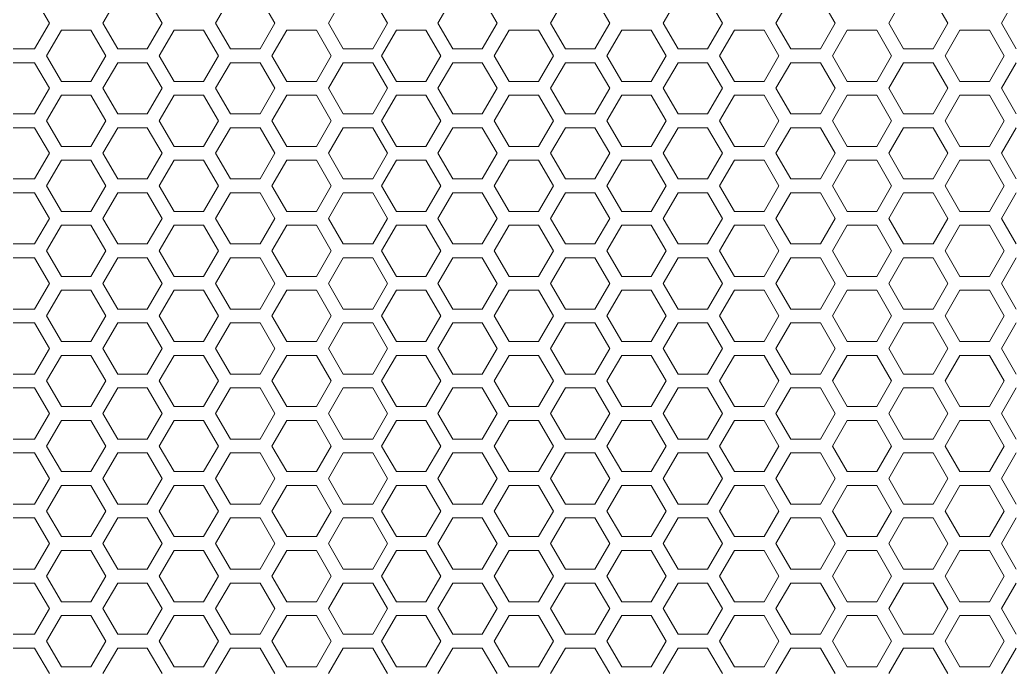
# Model space of a CAD drawing. Header units: millimetres. Extents: x 0 to 140, y -17 to 195.
# Drawn here: x 112.69 to 121.81, y 112.78 to 118.76 of the extents above; entities that cross this region are included whole.
import ezdxf

# ---------------------------------------------------------------- set-up
doc = ezdxf.new("R2010")
doc.units = ezdxf.units.MM
doc.layers.add('4203-42785_1_0', color=7, linetype='Continuous')

# ---------------------------------------------------------------- blocks, each defined once
blk = doc.blocks.new('a')
at = {"layer": '4203-42785_1_0', "color": 0, "linetype": 'ByBlock', "lineweight": 9}
for p, q in [((1507.3328, 437.3332), (1507.2261, 437.1484)), ((1507.653, 437.1484), (1507.5463, 437.3332)), ((1508.1461, 437.3332), (1508.0394, 437.1484)), ((1508.4662, 437.1484), (1508.3595, 437.3332)), ((1508.9594, 437.3332), (1508.8527, 437.1484)), ((1509.2795, 437.1484), (1509.1728, 437.3332)), ((1509.7726, 437.3332), (1509.6659, 437.1484)), ((1510.0928, 437.1484), (1509.9861, 437.3332)), ((1510.5859, 437.3332), (1510.4792, 437.1484)), ((1510.9061, 437.1484), (1510.7994, 437.3332)), ((1511.3992, 437.3332), (1511.2925, 437.1484)), ((1514.1591, 437.1484), (1514.0523, 437.3332)), ((1514.6522, 437.3332), (1514.5455, 437.1484)), ((1514.9724, 437.1484), (1514.8656, 437.3332)), ((1515.4655, 437.3332), (1515.3587, 437.1484)), ((1515.7856, 437.1484), (1515.6789, 437.3332)), ((1516.2788, 437.3332), (1516.1721, 437.1484)), ((1516.5989, 437.1484), (1516.4922, 437.3332)), ((1507.2261, 437.1484), (1507.3328, 436.9635)), ((1507.5463, 436.9635), (1507.653, 437.1484)), ((1508.0394, 437.1484), (1508.1461, 436.9635)), ((1508.3595, 436.9635), (1508.4662, 437.1484)), ((1508.8527, 437.1484), (1508.9594, 436.9635)), ((1509.1728, 436.9635), (1509.2795, 437.1484)), ((1509.6659, 437.1484), (1509.7726, 436.9635)), ((1509.9861, 436.9635), (1510.0928, 437.1484)), ((1510.4792, 437.1484), (1510.5859, 436.9635)), ((1510.7994, 436.9635), (1510.9061, 437.1484)), ((1511.2925, 437.1484), (1511.3992, 436.9635)), ((1514.0523, 436.9635), (1514.1591, 437.1484)), ((1514.5455, 437.1484), (1514.6522, 436.9635)), ((1514.8656, 436.9635), (1514.9724, 437.1484)), ((1515.3587, 437.1484), (1515.4655, 436.9635)), ((1515.6789, 436.9635), (1515.7856, 437.1484)), ((1516.1721, 437.1484), (1516.2788, 436.9635)), ((1516.4922, 436.9635), (1516.5989, 437.1484)), ((1506.9262, 437.0985), (1506.8194, 436.9136)), ((1507.1396, 437.0985), (1506.9262, 437.0985)), ((1507.2464, 436.9136), (1507.1396, 437.0985)), ((1507.7395, 437.0985), (1507.6327, 436.9136)), ((1507.9529, 437.0985), (1507.7395, 437.0985)), ((1508.0596, 436.9136), (1507.9529, 437.0985)), ((1508.5527, 437.0985), (1508.446, 436.9136)), ((1508.7661, 437.0985), (1508.5527, 437.0985)), ((1508.8728, 436.9136), (1508.7661, 437.0985)), ((1509.366, 437.0985), (1509.2593, 436.9136)), ((1509.5794, 437.0985), (1509.366, 437.0985)), ((1509.6862, 436.9136), (1509.5794, 437.0985)), ((1510.1793, 437.0985), (1510.0725, 436.9136)), ((1510.3927, 437.0985), (1510.1793, 437.0985)), ((1510.4994, 436.9136), (1510.3927, 437.0985)), ((1510.9926, 437.0985), (1510.8858, 436.9136)), ((1511.206, 437.0985), (1510.9926, 437.0985)), ((1511.3127, 436.9136), (1511.206, 437.0985)), ((1514.2456, 437.0985), (1514.1389, 436.9136)), ((1514.459, 437.0985), (1514.2456, 437.0985)), ((1514.5657, 436.9136), (1514.459, 437.0985)), ((1515.0588, 437.0985), (1514.9521, 436.9136)), ((1515.2723, 437.0985), (1515.0588, 437.0985)), ((1515.379, 436.9136), (1515.2723, 437.0985)), ((1515.8721, 437.0985), (1515.7654, 436.9136)), ((1516.0855, 437.0985), (1515.8721, 437.0985)), ((1516.1923, 436.9136), (1516.0855, 437.0985)), ((1507.3328, 436.9635), (1507.5463, 436.9635)), ((1508.1461, 436.9635), (1508.3595, 436.9635)), ((1508.9594, 436.9635), (1509.1728, 436.9635)), ((1509.7726, 436.9635), (1509.9861, 436.9635)), ((1510.5859, 436.9635), (1510.7994, 436.9635)), ((1513.8389, 436.9635), (1514.0523, 436.9635)), ((1514.6522, 436.9635), (1514.8656, 436.9635)), ((1515.4655, 436.9635), (1515.6789, 436.9635)), ((1516.2788, 436.9635), (1516.4922, 436.9635)), ((1506.8194, 436.9136), (1506.9262, 436.7287)), ((1507.1396, 436.7287), (1507.2464, 436.9136)), ((1507.6327, 436.9136), (1507.7395, 436.7287)), ((1507.9529, 436.7287), (1508.0596, 436.9136)), ((1508.446, 436.9136), (1508.5527, 436.7287)), ((1508.7661, 436.7287), (1508.8728, 436.9136)), ((1509.2593, 436.9136), (1509.366, 436.7287)), ((1509.5794, 436.7287), (1509.6862, 436.9136)), ((1510.0725, 436.9136), (1510.1793, 436.7287)), ((1510.3927, 436.7287), (1510.4994, 436.9136)), ((1510.8858, 436.9136), (1510.9926, 436.7287)), ((1511.206, 436.7287), (1511.3127, 436.9136)), ((1514.1389, 436.9136), (1514.2456, 436.7287)), ((1514.459, 436.7287), (1514.5657, 436.9136)), ((1514.9521, 436.9136), (1515.0588, 436.7287)), ((1515.2723, 436.7287), (1515.379, 436.9136)), ((1515.7654, 436.9136), (1515.8721, 436.7287)), ((1516.0855, 436.7287), (1516.1923, 436.9136)), ((1507.3328, 436.8637), (1507.2261, 436.6788)), ((1507.5463, 436.8637), (1507.3328, 436.8637)), ((1507.653, 436.6788), (1507.5463, 436.8637)), ((1508.1461, 436.8637), (1508.0394, 436.6788)), ((1508.3595, 436.8637), (1508.1461, 436.8637)), ((1508.4662, 436.6788), (1508.3595, 436.8637)), ((1508.9594, 436.8637), (1508.8527, 436.6788)), ((1509.1728, 436.8637), (1508.9594, 436.8637)), ((1509.2795, 436.6788), (1509.1728, 436.8637)), ((1509.7726, 436.8637), (1509.6659, 436.6788)), ((1509.9861, 436.8637), (1509.7726, 436.8637)), ((1510.0928, 436.6788), (1509.9861, 436.8637)), ((1510.5859, 436.8637), (1510.4792, 436.6788)), ((1510.7994, 436.8637), (1510.5859, 436.8637)), ((1510.9061, 436.6788), (1510.7994, 436.8637)), ((1511.3992, 436.8637), (1511.2925, 436.6788)), ((1514.0523, 436.8637), (1513.8389, 436.8637)), ((1514.1591, 436.6788), (1514.0523, 436.8637)), ((1514.6522, 436.8637), (1514.5455, 436.6788)), ((1514.8656, 436.8637), (1514.6522, 436.8637)), ((1514.9724, 436.6788), (1514.8656, 436.8637)), ((1515.4655, 436.8637), (1515.3587, 436.6788)), ((1515.6789, 436.8637), (1515.4655, 436.8637)), ((1515.7856, 436.6788), (1515.6789, 436.8637)), ((1516.2788, 436.8637), (1516.1721, 436.6788)), ((1516.4922, 436.8637), (1516.2788, 436.8637)), ((1516.5989, 436.6788), (1516.4922, 436.8637)), ((1506.9262, 436.7287), (1507.1396, 436.7287)), ((1507.2261, 436.6788), (1507.3328, 436.494)), ((1507.5463, 436.494), (1507.653, 436.6788)), ((1507.7395, 436.7287), (1507.9529, 436.7287)), ((1508.0394, 436.6788), (1508.1461, 436.494)), ((1508.3595, 436.494), (1508.4662, 436.6788)), ((1508.5527, 436.7287), (1508.7661, 436.7287)), ((1508.8527, 436.6788), (1508.9594, 436.494)), ((1509.1728, 436.494), (1509.2795, 436.6788)), ((1509.366, 436.7287), (1509.5794, 436.7287)), ((1509.6659, 436.6788), (1509.7726, 436.494)), ((1509.9861, 436.494), (1510.0928, 436.6788)), ((1510.1793, 436.7287), (1510.3927, 436.7287)), ((1510.4792, 436.6788), (1510.5859, 436.494)), ((1510.7994, 436.494), (1510.9061, 436.6788)), ((1510.9926, 436.7287), (1511.206, 436.7287)), ((1511.2925, 436.6788), (1511.3992, 436.494)), ((1514.0523, 436.494), (1514.1591, 436.6788)), ((1514.2456, 436.7287), (1514.459, 436.7287)), ((1514.5455, 436.6788), (1514.6522, 436.494)), ((1514.8656, 436.494), (1514.9724, 436.6788)), ((1515.0588, 436.7287), (1515.2723, 436.7287)), ((1515.3587, 436.6788), (1515.4655, 436.494)), ((1515.6789, 436.494), (1515.7856, 436.6788)), ((1515.8721, 436.7287), (1516.0855, 436.7287)), ((1516.1721, 436.6788), (1516.2788, 436.494)), ((1516.4922, 436.494), (1516.5989, 436.6788)), ((1506.9262, 436.6289), (1506.8194, 436.4441)), ((1507.1396, 436.6289), (1506.9262, 436.6289)), ((1507.2464, 436.4441), (1507.1396, 436.6289)), ((1507.7395, 436.6289), (1507.6327, 436.4441)), ((1507.9529, 436.6289), (1507.7395, 436.6289)), ((1508.0596, 436.4441), (1507.9529, 436.6289)), ((1508.5527, 436.6289), (1508.446, 436.4441)), ((1508.7661, 436.6289), (1508.5527, 436.6289)), ((1508.8728, 436.4441), (1508.7661, 436.6289)), ((1509.366, 436.6289), (1509.2593, 436.4441)), ((1509.5794, 436.6289), (1509.366, 436.6289)), ((1509.6862, 436.4441), (1509.5794, 436.6289)), ((1510.1793, 436.6289), (1510.0725, 436.4441)), ((1510.3927, 436.6289), (1510.1793, 436.6289)), ((1510.4994, 436.4441), (1510.3927, 436.6289)), ((1510.9926, 436.6289), (1510.8858, 436.4441)), ((1511.206, 436.6289), (1510.9926, 436.6289)), ((1511.3127, 436.4441), (1511.206, 436.6289)), ((1514.2456, 436.6289), (1514.1389, 436.4441)), ((1514.459, 436.6289), (1514.2456, 436.6289)), ((1514.5657, 436.4441), (1514.459, 436.6289)), ((1515.0588, 436.6289), (1514.9521, 436.4441)), ((1515.2723, 436.6289), (1515.0588, 436.6289)), ((1515.379, 436.4441), (1515.2723, 436.6289)), ((1515.8721, 436.6289), (1515.7654, 436.4441)), ((1516.0855, 436.6289), (1515.8721, 436.6289)), ((1516.1923, 436.4441), (1516.0855, 436.6289)), ((1507.3328, 436.494), (1507.5463, 436.494)), ((1508.1461, 436.494), (1508.3595, 436.494)), ((1508.9594, 436.494), (1509.1728, 436.494)), ((1509.7726, 436.494), (1509.9861, 436.494)), ((1510.5859, 436.494), (1510.7994, 436.494)), ((1513.8389, 436.494), (1514.0523, 436.494)), ((1514.6522, 436.494), (1514.8656, 436.494)), ((1515.4655, 436.494), (1515.6789, 436.494)), ((1516.2788, 436.494), (1516.4922, 436.494)), ((1506.8194, 436.4441), (1506.9262, 436.2592)), ((1507.1396, 436.2592), (1507.2464, 436.4441)), ((1507.3328, 436.3942), (1507.2261, 436.2093)), ((1507.5463, 436.3942), (1507.3328, 436.3942)), ((1507.653, 436.2093), (1507.5463, 436.3942)), ((1507.6327, 436.4441), (1507.7395, 436.2592)), ((1507.9529, 436.2592), (1508.0596, 436.4441)), ((1508.1461, 436.3942), (1508.0394, 436.2093)), ((1508.3595, 436.3942), (1508.1461, 436.3942)), ((1508.4662, 436.2093), (1508.3595, 436.3942)), ((1508.446, 436.4441), (1508.5527, 436.2592)), ((1508.7661, 436.2592), (1508.8728, 436.4441)), ((1508.9594, 436.3942), (1508.8527, 436.2093)), ((1509.1728, 436.3942), (1508.9594, 436.3942)), ((1509.2795, 436.2093), (1509.1728, 436.3942)), ((1509.2593, 436.4441), (1509.366, 436.2592)), ((1509.5794, 436.2592), (1509.6862, 436.4441)), ((1509.7726, 436.3942), (1509.6659, 436.2093)), ((1509.9861, 436.3942), (1509.7726, 436.3942)), ((1510.0928, 436.2093), (1509.9861, 436.3942)), ((1510.0725, 436.4441), (1510.1793, 436.2592)), ((1510.3927, 436.2592), (1510.4994, 436.4441)), ((1510.5859, 436.3942), (1510.4792, 436.2093)), ((1510.7994, 436.3942), (1510.5859, 436.3942)), ((1510.9061, 436.2093), (1510.7994, 436.3942)), ((1510.8858, 436.4441), (1510.9926, 436.2592)), ((1511.206, 436.2592), (1511.3127, 436.4441)), ((1511.3992, 436.3942), (1511.2925, 436.2093)), ((1514.0523, 436.3942), (1513.8389, 436.3942)), ((1514.1591, 436.2093), (1514.0523, 436.3942)), ((1514.1389, 436.4441), (1514.2456, 436.2592)), ((1514.459, 436.2592), (1514.5657, 436.4441)), ((1514.6522, 436.3942), (1514.5455, 436.2093)), ((1514.8656, 436.3942), (1514.6522, 436.3942)), ((1514.9724, 436.2093), (1514.8656, 436.3942)), ((1514.9521, 436.4441), (1515.0588, 436.2592)), ((1515.2723, 436.2592), (1515.379, 436.4441)), ((1515.4655, 436.3942), (1515.3587, 436.2093)), ((1515.6789, 436.3942), (1515.4655, 436.3942)), ((1515.7856, 436.2093), (1515.6789, 436.3942)), ((1515.7654, 436.4441), (1515.8721, 436.2592)), ((1516.0855, 436.2592), (1516.1923, 436.4441)), ((1516.2788, 436.3942), (1516.1721, 436.2093)), ((1516.4922, 436.3942), (1516.2788, 436.3942)), ((1516.5989, 436.2093), (1516.4922, 436.3942)), ((1506.9262, 436.2592), (1507.1396, 436.2592)), ((1507.7395, 436.2592), (1507.9529, 436.2592)), ((1508.5527, 436.2592), (1508.7661, 436.2592)), ((1509.366, 436.2592), (1509.5794, 436.2592)), ((1510.1793, 436.2592), (1510.3927, 436.2592)), ((1510.9926, 436.2592), (1511.206, 436.2592)), ((1514.2456, 436.2592), (1514.459, 436.2592)), ((1515.0588, 436.2592), (1515.2723, 436.2592)), ((1515.8721, 436.2592), (1516.0855, 436.2592)), ((1507.2261, 436.2093), (1507.3328, 436.0244)), ((1507.5463, 436.0244), (1507.653, 436.2093)), ((1508.0394, 436.2093), (1508.1461, 436.0244)), ((1508.3595, 436.0244), (1508.4662, 436.2093)), ((1508.8527, 436.2093), (1508.9594, 436.0244)), ((1509.1728, 436.0244), (1509.2795, 436.2093)), ((1509.6659, 436.2093), (1509.7726, 436.0244)), ((1509.9861, 436.0244), (1510.0928, 436.2093)), ((1510.4792, 436.2093), (1510.5859, 436.0244)), ((1510.7994, 436.0244), (1510.9061, 436.2093)), ((1511.2925, 436.2093), (1511.3992, 436.0244)), ((1514.0523, 436.0244), (1514.1591, 436.2093)), ((1514.5455, 436.2093), (1514.6522, 436.0244)), ((1514.8656, 436.0244), (1514.9724, 436.2093)), ((1515.3587, 436.2093), (1515.4655, 436.0244)), ((1515.6789, 436.0244), (1515.7856, 436.2093)), ((1516.1721, 436.2093), (1516.2788, 436.0244)), ((1516.4922, 436.0244), (1516.5989, 436.2093)), ((1506.9262, 436.1594), (1506.8194, 435.9745)), ((1507.1396, 436.1594), (1506.9262, 436.1594)), ((1507.2464, 435.9745), (1507.1396, 436.1594)), ((1507.7395, 436.1594), (1507.6327, 435.9745)), ((1507.9529, 436.1594), (1507.7395, 436.1594)), ((1508.0596, 435.9745), (1507.9529, 436.1594)), ((1508.5527, 436.1594), (1508.446, 435.9745)), ((1508.7661, 436.1594), (1508.5527, 436.1594)), ((1508.8728, 435.9745), (1508.7661, 436.1594)), ((1509.366, 436.1594), (1509.2593, 435.9745)), ((1509.5794, 436.1594), (1509.366, 436.1594)), ((1509.6862, 435.9745), (1509.5794, 436.1594)), ((1510.1793, 436.1594), (1510.0725, 435.9745)), ((1510.3927, 436.1594), (1510.1793, 436.1594)), ((1510.4994, 435.9745), (1510.3927, 436.1594)), ((1510.9926, 436.1594), (1510.8858, 435.9745)), ((1511.206, 436.1594), (1510.9926, 436.1594)), ((1511.3127, 435.9745), (1511.206, 436.1594)), ((1514.2456, 436.1594), (1514.1389, 435.9745)), ((1514.459, 436.1594), (1514.2456, 436.1594)), ((1514.5657, 435.9745), (1514.459, 436.1594)), ((1515.0588, 436.1594), (1514.9521, 435.9745)), ((1515.2723, 436.1594), (1515.0588, 436.1594)), ((1515.379, 435.9745), (1515.2723, 436.1594)), ((1515.8721, 436.1594), (1515.7654, 435.9745)), ((1516.0855, 436.1594), (1515.8721, 436.1594)), ((1516.1923, 435.9745), (1516.0855, 436.1594)), ((1506.8194, 435.9745), (1506.9262, 435.7897)), ((1507.1396, 435.7897), (1507.2464, 435.9745)), ((1507.3328, 436.0244), (1507.5463, 436.0244)), ((1507.6327, 435.9745), (1507.7395, 435.7897)), ((1507.9529, 435.7897), (1508.0596, 435.9745)), ((1508.1461, 436.0244), (1508.3595, 436.0244)), ((1508.446, 435.9745), (1508.5527, 435.7897)), ((1508.7661, 435.7897), (1508.8728, 435.9745)), ((1508.9594, 436.0244), (1509.1728, 436.0244)), ((1509.2593, 435.9745), (1509.366, 435.7897)), ((1509.5794, 435.7897), (1509.6862, 435.9745)), ((1509.7726, 436.0244), (1509.9861, 436.0244)), ((1510.0725, 435.9745), (1510.1793, 435.7897)), ((1510.3927, 435.7897), (1510.4994, 435.9745)), ((1510.5859, 436.0244), (1510.7994, 436.0244)), ((1510.8858, 435.9745), (1510.9926, 435.7897)), ((1511.206, 435.7897), (1511.3127, 435.9745)), ((1513.8389, 436.0244), (1514.0523, 436.0244)), ((1514.1389, 435.9745), (1514.2456, 435.7897)), ((1514.459, 435.7897), (1514.5657, 435.9745)), ((1514.6522, 436.0244), (1514.8656, 436.0244)), ((1514.9521, 435.9745), (1515.0588, 435.7897)), ((1515.2723, 435.7897), (1515.379, 435.9745)), ((1515.4655, 436.0244), (1515.6789, 436.0244)), ((1515.7654, 435.9745), (1515.8721, 435.7897)), ((1516.0855, 435.7897), (1516.1923, 435.9745)), ((1516.2788, 436.0244), (1516.4922, 436.0244)), ((1507.3328, 435.9246), (1507.2261, 435.7397)), ((1507.5463, 435.9246), (1507.3328, 435.9246)), ((1507.653, 435.7397), (1507.5463, 435.9246)), ((1508.1461, 435.9246), (1508.0394, 435.7397)), ((1508.3595, 435.9246), (1508.1461, 435.9246)), ((1508.4662, 435.7397), (1508.3595, 435.9246)), ((1508.9594, 435.9246), (1508.8527, 435.7397)), ((1509.1728, 435.9246), (1508.9594, 435.9246)), ((1509.2795, 435.7397), (1509.1728, 435.9246)), ((1509.7726, 435.9246), (1509.6659, 435.7397)), ((1509.9861, 435.9246), (1509.7726, 435.9246)), ((1510.0928, 435.7397), (1509.9861, 435.9246)), ((1510.5859, 435.9246), (1510.4792, 435.7397)), ((1510.7994, 435.9246), (1510.5859, 435.9246)), ((1510.9061, 435.7397), (1510.7994, 435.9246)), ((1511.3992, 435.9246), (1511.2925, 435.7397)), ((1514.0523, 435.9246), (1513.8389, 435.9246)), ((1514.1591, 435.7397), (1514.0523, 435.9246)), ((1514.6522, 435.9246), (1514.5455, 435.7397)), ((1514.8656, 435.9246), (1514.6522, 435.9246)), ((1514.9724, 435.7397), (1514.8656, 435.9246)), ((1515.4655, 435.9246), (1515.3587, 435.7397)), ((1515.6789, 435.9246), (1515.4655, 435.9246)), ((1515.7856, 435.7397), (1515.6789, 435.9246)), ((1516.2788, 435.9246), (1516.1721, 435.7397)), ((1516.4922, 435.9246), (1516.2788, 435.9246)), ((1516.5989, 435.7397), (1516.4922, 435.9246)), ((1506.9262, 435.7897), (1507.1396, 435.7897)), ((1507.7395, 435.7897), (1507.9529, 435.7897)), ((1508.5527, 435.7897), (1508.7661, 435.7897)), ((1509.366, 435.7897), (1509.5794, 435.7897)), ((1510.1793, 435.7897), (1510.3927, 435.7897)), ((1510.9926, 435.7897), (1511.206, 435.7897)), ((1514.2456, 435.7897), (1514.459, 435.7897)), ((1515.0588, 435.7897), (1515.2723, 435.7897)), ((1515.8721, 435.7897), (1516.0855, 435.7897)), ((1506.9262, 435.6898), (1506.8194, 435.505)), ((1507.1396, 435.6898), (1506.9262, 435.6898)), ((1507.2464, 435.505), (1507.1396, 435.6898)), ((1507.2261, 435.7397), (1507.3328, 435.5549)), ((1507.5463, 435.5549), (1507.653, 435.7397)), ((1507.7395, 435.6898), (1507.6327, 435.505)), ((1507.9529, 435.6898), (1507.7395, 435.6898)), ((1508.0596, 435.505), (1507.9529, 435.6898)), ((1508.0394, 435.7397), (1508.1461, 435.5549)), ((1508.3595, 435.5549), (1508.4662, 435.7397)), ((1508.5527, 435.6898), (1508.446, 435.505)), ((1508.7661, 435.6898), (1508.5527, 435.6898)), ((1508.8728, 435.505), (1508.7661, 435.6898)), ((1508.8527, 435.7397), (1508.9594, 435.5549)), ((1509.1728, 435.5549), (1509.2795, 435.7397)), ((1509.366, 435.6898), (1509.2593, 435.505)), ((1509.5794, 435.6898), (1509.366, 435.6898)), ((1509.6862, 435.505), (1509.5794, 435.6898)), ((1509.6659, 435.7397), (1509.7726, 435.5549)), ((1509.9861, 435.5549), (1510.0928, 435.7397)), ((1510.1793, 435.6898), (1510.0725, 435.505)), ((1510.3927, 435.6898), (1510.1793, 435.6898)), ((1510.4994, 435.505), (1510.3927, 435.6898)), ((1510.4792, 435.7397), (1510.5859, 435.5549)), ((1510.7994, 435.5549), (1510.9061, 435.7397)), ((1510.9926, 435.6898), (1510.8858, 435.505)), ((1511.206, 435.6898), (1510.9926, 435.6898)), ((1511.3127, 435.505), (1511.206, 435.6898)), ((1511.2925, 435.7397), (1511.3992, 435.5549)), ((1514.0523, 435.5549), (1514.1591, 435.7397)), ((1514.2456, 435.6898), (1514.1389, 435.505)), ((1514.459, 435.6898), (1514.2456, 435.6898)), ((1514.5657, 435.505), (1514.459, 435.6898)), ((1514.5455, 435.7397), (1514.6522, 435.5549)), ((1514.8656, 435.5549), (1514.9724, 435.7397)), ((1515.0588, 435.6898), (1514.9521, 435.505)), ((1515.2723, 435.6898), (1515.0588, 435.6898)), ((1515.379, 435.505), (1515.2723, 435.6898)), ((1515.3587, 435.7397), (1515.4655, 435.5549)), ((1515.6789, 435.5549), (1515.7856, 435.7397)), ((1515.8721, 435.6898), (1515.7654, 435.505)), ((1516.0855, 435.6898), (1515.8721, 435.6898)), ((1516.1923, 435.505), (1516.0855, 435.6898)), ((1516.1721, 435.7397), (1516.2788, 435.5549)), ((1516.4922, 435.5549), (1516.5989, 435.7397)), ((1507.3328, 435.5549), (1507.5463, 435.5549)), ((1508.1461, 435.5549), (1508.3595, 435.5549)), ((1508.9594, 435.5549), (1509.1728, 435.5549)), ((1509.7726, 435.5549), (1509.9861, 435.5549)), ((1510.5859, 435.5549), (1510.7994, 435.5549)), ((1513.8389, 435.5549), (1514.0523, 435.5549)), ((1514.6522, 435.5549), (1514.8656, 435.5549)), ((1515.4655, 435.5549), (1515.6789, 435.5549)), ((1516.2788, 435.5549), (1516.4922, 435.5549)), ((1506.8194, 435.505), (1506.9262, 435.3201)), ((1507.1396, 435.3201), (1507.2464, 435.505)), ((1507.6327, 435.505), (1507.7395, 435.3201)), ((1507.9529, 435.3201), (1508.0596, 435.505)), ((1508.446, 435.505), (1508.5527, 435.3201)), ((1508.7661, 435.3201), (1508.8728, 435.505)), ((1509.2593, 435.505), (1509.366, 435.3201)), ((1509.5794, 435.3201), (1509.6862, 435.505)), ((1510.0725, 435.505), (1510.1793, 435.3201)), ((1510.3927, 435.3201), (1510.4994, 435.505)), ((1510.8858, 435.505), (1510.9926, 435.3201)), ((1511.206, 435.3201), (1511.3127, 435.505)), ((1514.1389, 435.505), (1514.2456, 435.3201)), ((1514.459, 435.3201), (1514.5657, 435.505)), ((1514.9521, 435.505), (1515.0588, 435.3201)), ((1515.2723, 435.3201), (1515.379, 435.505)), ((1515.7654, 435.505), (1515.8721, 435.3201)), ((1516.0855, 435.3201), (1516.1923, 435.505)), ((1507.3328, 435.4551), (1507.2261, 435.2702)), ((1507.5463, 435.4551), (1507.3328, 435.4551)), ((1507.653, 435.2702), (1507.5463, 435.4551)), ((1508.1461, 435.4551), (1508.0394, 435.2702)), ((1508.3595, 435.4551), (1508.1461, 435.4551)), ((1508.4662, 435.2702), (1508.3595, 435.4551)), ((1508.9594, 435.4551), (1508.8527, 435.2702)), ((1509.1728, 435.4551), (1508.9594, 435.4551)), ((1509.2795, 435.2702), (1509.1728, 435.4551)), ((1509.7726, 435.4551), (1509.6659, 435.2702)), ((1509.9861, 435.4551), (1509.7726, 435.4551)), ((1510.0928, 435.2702), (1509.9861, 435.4551)), ((1510.5859, 435.4551), (1510.4792, 435.2702)), ((1510.7994, 435.4551), (1510.5859, 435.4551)), ((1510.9061, 435.2702), (1510.7994, 435.4551)), ((1511.3992, 435.4551), (1511.2925, 435.2702)), ((1514.0523, 435.4551), (1513.8389, 435.4551)), ((1514.1591, 435.2702), (1514.0523, 435.4551)), ((1514.6522, 435.4551), (1514.5455, 435.2702)), ((1514.8656, 435.4551), (1514.6522, 435.4551)), ((1514.9724, 435.2702), (1514.8656, 435.4551)), ((1515.4655, 435.4551), (1515.3587, 435.2702)), ((1515.6789, 435.4551), (1515.4655, 435.4551)), ((1515.7856, 435.2702), (1515.6789, 435.4551)), ((1516.2788, 435.4551), (1516.1721, 435.2702)), ((1516.4922, 435.4551), (1516.2788, 435.4551)), ((1516.5989, 435.2702), (1516.4922, 435.4551)), ((1506.9262, 435.3201), (1507.1396, 435.3201)), ((1507.7395, 435.3201), (1507.9529, 435.3201)), ((1508.5527, 435.3201), (1508.7661, 435.3201)), ((1509.366, 435.3201), (1509.5794, 435.3201)), ((1510.1793, 435.3201), (1510.3927, 435.3201)), ((1510.9926, 435.3201), (1511.206, 435.3201)), ((1514.2456, 435.3201), (1514.459, 435.3201)), ((1515.0588, 435.3201), (1515.2723, 435.3201)), ((1515.8721, 435.3201), (1516.0855, 435.3201)), ((1507.2261, 435.2702), (1507.3328, 435.0853)), ((1507.5463, 435.0853), (1507.653, 435.2702)), ((1508.0394, 435.2702), (1508.1461, 435.0853)), ((1508.3595, 435.0853), (1508.4662, 435.2702)), ((1508.8527, 435.2702), (1508.9594, 435.0853)), ((1509.1728, 435.0853), (1509.2795, 435.2702)), ((1509.6659, 435.2702), (1509.7726, 435.0853)), ((1509.9861, 435.0853), (1510.0928, 435.2702)), ((1510.4792, 435.2702), (1510.5859, 435.0853)), ((1510.7994, 435.0853), (1510.9061, 435.2702)), ((1511.2925, 435.2702), (1511.3992, 435.0853)), ((1514.0523, 435.0853), (1514.1591, 435.2702)), ((1514.5455, 435.2702), (1514.6522, 435.0853)), ((1514.8656, 435.0853), (1514.9724, 435.2702)), ((1515.3587, 435.2702), (1515.4655, 435.0853)), ((1515.6789, 435.0853), (1515.7856, 435.2702)), ((1516.1721, 435.2702), (1516.2788, 435.0853)), ((1516.4922, 435.0853), (1516.5989, 435.2702)), ((1506.9262, 435.2203), (1506.8194, 435.0354)), ((1507.1396, 435.2203), (1506.9262, 435.2203)), ((1507.2464, 435.0354), (1507.1396, 435.2203)), ((1507.7395, 435.2203), (1507.6327, 435.0354)), ((1507.9529, 435.2203), (1507.7395, 435.2203)), ((1508.0596, 435.0354), (1507.9529, 435.2203)), ((1508.5527, 435.2203), (1508.446, 435.0354)), ((1508.7661, 435.2203), (1508.5527, 435.2203)), ((1508.8728, 435.0354), (1508.7661, 435.2203)), ((1509.366, 435.2203), (1509.2593, 435.0354)), ((1509.5794, 435.2203), (1509.366, 435.2203)), ((1509.6862, 435.0354), (1509.5794, 435.2203)), ((1510.1793, 435.2203), (1510.0725, 435.0354)), ((1510.3927, 435.2203), (1510.1793, 435.2203)), ((1510.4994, 435.0354), (1510.3927, 435.2203)), ((1510.9926, 435.2203), (1510.8858, 435.0354)), ((1511.206, 435.2203), (1510.9926, 435.2203)), ((1511.3127, 435.0354), (1511.206, 435.2203)), ((1514.2456, 435.2203), (1514.1389, 435.0354)), ((1514.459, 435.2203), (1514.2456, 435.2203)), ((1514.5657, 435.0354), (1514.459, 435.2203)), ((1515.0588, 435.2203), (1514.9521, 435.0354)), ((1515.2723, 435.2203), (1515.0588, 435.2203)), ((1515.379, 435.0354), (1515.2723, 435.2203)), ((1515.8721, 435.2203), (1515.7654, 435.0354)), ((1516.0855, 435.2203), (1515.8721, 435.2203)), ((1516.1923, 435.0354), (1516.0855, 435.2203)), ((1506.8194, 435.0354), (1506.9262, 434.8506)), ((1507.1396, 434.8506), (1507.2464, 435.0354)), ((1507.3328, 435.0853), (1507.5463, 435.0853)), ((1507.6327, 435.0354), (1507.7395, 434.8506)), ((1507.9529, 434.8506), (1508.0596, 435.0354)), ((1508.1461, 435.0853), (1508.3595, 435.0853)), ((1508.446, 435.0354), (1508.5527, 434.8506)), ((1508.7661, 434.8506), (1508.8728, 435.0354)), ((1508.9594, 435.0853), (1509.1728, 435.0853)), ((1509.2593, 435.0354), (1509.366, 434.8506)), ((1509.5794, 434.8506), (1509.6862, 435.0354)), ((1509.7726, 435.0853), (1509.9861, 435.0853)), ((1510.0725, 435.0354), (1510.1793, 434.8506)), ((1510.3927, 434.8506), (1510.4994, 435.0354)), ((1510.5859, 435.0853), (1510.7994, 435.0853)), ((1510.8858, 435.0354), (1510.9926, 434.8506)), ((1511.206, 434.8506), (1511.3127, 435.0354)), ((1513.8389, 435.0853), (1514.0523, 435.0853)), ((1514.1389, 435.0354), (1514.2456, 434.8506)), ((1514.459, 434.8506), (1514.5657, 435.0354)), ((1514.6522, 435.0853), (1514.8656, 435.0853)), ((1514.9521, 435.0354), (1515.0588, 434.8506)), ((1515.2723, 434.8506), (1515.379, 435.0354)), ((1515.4655, 435.0853), (1515.6789, 435.0853)), ((1515.7654, 435.0354), (1515.8721, 434.8506)), ((1516.0855, 434.8506), (1516.1923, 435.0354)), ((1516.2788, 435.0853), (1516.4922, 435.0853)), ((1507.3328, 434.9855), (1507.2261, 434.8007)), ((1507.5463, 434.9855), (1507.3328, 434.9855)), ((1507.653, 434.8007), (1507.5463, 434.9855)), ((1508.1461, 434.9855), (1508.0394, 434.8007)), ((1508.3595, 434.9855), (1508.1461, 434.9855)), ((1508.4662, 434.8007), (1508.3595, 434.9855)), ((1508.9594, 434.9855), (1508.8527, 434.8007)), ((1509.1728, 434.9855), (1508.9594, 434.9855)), ((1509.2795, 434.8007), (1509.1728, 434.9855)), ((1509.7726, 434.9855), (1509.6659, 434.8007)), ((1509.9861, 434.9855), (1509.7726, 434.9855)), ((1510.0928, 434.8007), (1509.9861, 434.9855)), ((1510.5859, 434.9855), (1510.4792, 434.8007)), ((1510.7994, 434.9855), (1510.5859, 434.9855)), ((1510.9061, 434.8007), (1510.7994, 434.9855)), ((1511.3992, 434.9855), (1511.2925, 434.8007)), ((1514.0523, 434.9855), (1513.8389, 434.9855)), ((1514.1591, 434.8007), (1514.0523, 434.9855)), ((1514.6522, 434.9855), (1514.5455, 434.8007)), ((1514.8656, 434.9855), (1514.6522, 434.9855)), ((1514.9724, 434.8007), (1514.8656, 434.9855)), ((1515.4655, 434.9855), (1515.3587, 434.8007)), ((1515.6789, 434.9855), (1515.4655, 434.9855)), ((1515.7856, 434.8007), (1515.6789, 434.9855)), ((1516.2788, 434.9855), (1516.1721, 434.8007)), ((1516.4922, 434.9855), (1516.2788, 434.9855)), ((1516.5989, 434.8007), (1516.4922, 434.9855)), ((1506.9262, 434.8506), (1507.1396, 434.8506)), ((1507.7395, 434.8506), (1507.9529, 434.8506)), ((1508.5527, 434.8506), (1508.7661, 434.8506)), ((1509.366, 434.8506), (1509.5794, 434.8506)), ((1510.1793, 434.8506), (1510.3927, 434.8506)), ((1510.9926, 434.8506), (1511.206, 434.8506)), ((1514.2456, 434.8506), (1514.459, 434.8506)), ((1515.0588, 434.8506), (1515.2723, 434.8506)), ((1515.8721, 434.8506), (1516.0855, 434.8506)), ((1506.9262, 434.7508), (1506.8194, 434.5659)), ((1507.1396, 434.7508), (1506.9262, 434.7508)), ((1507.2464, 434.5659), (1507.1396, 434.7508)), ((1507.2261, 434.8007), (1507.3328, 434.6158)), ((1507.5463, 434.6158), (1507.653, 434.8007)), ((1507.7395, 434.7508), (1507.6327, 434.5659)), ((1507.9529, 434.7508), (1507.7395, 434.7508)), ((1508.0596, 434.5659), (1507.9529, 434.7508)), ((1508.0394, 434.8007), (1508.1461, 434.6158)), ((1508.3595, 434.6158), (1508.4662, 434.8007)), ((1508.5527, 434.7508), (1508.446, 434.5659)), ((1508.7661, 434.7508), (1508.5527, 434.7508)), ((1508.8728, 434.5659), (1508.7661, 434.7508)), ((1508.8527, 434.8007), (1508.9594, 434.6158)), ((1509.1728, 434.6158), (1509.2795, 434.8007)), ((1509.366, 434.7508), (1509.2593, 434.5659)), ((1509.5794, 434.7508), (1509.366, 434.7508)), ((1509.6862, 434.5659), (1509.5794, 434.7508)), ((1509.6659, 434.8007), (1509.7726, 434.6158)), ((1509.9861, 434.6158), (1510.0928, 434.8007)), ((1510.1793, 434.7508), (1510.0725, 434.5659)), ((1510.3927, 434.7508), (1510.1793, 434.7508)), ((1510.4994, 434.5659), (1510.3927, 434.7508)), ((1510.4792, 434.8007), (1510.5859, 434.6158)), ((1510.7994, 434.6158), (1510.9061, 434.8007)), ((1510.9926, 434.7508), (1510.8858, 434.5659)), ((1511.206, 434.7508), (1510.9926, 434.7508)), ((1511.3127, 434.5659), (1511.206, 434.7508)), ((1511.2925, 434.8007), (1511.3992, 434.6158)), ((1514.0523, 434.6158), (1514.1591, 434.8007)), ((1514.2456, 434.7508), (1514.1389, 434.5659)), ((1514.459, 434.7508), (1514.2456, 434.7508)), ((1514.5657, 434.5659), (1514.459, 434.7508)), ((1514.5455, 434.8007), (1514.6522, 434.6158)), ((1514.8656, 434.6158), (1514.9724, 434.8007)), ((1515.0588, 434.7508), (1514.9521, 434.5659)), ((1515.2723, 434.7508), (1515.0588, 434.7508)), ((1515.379, 434.5659), (1515.2723, 434.7508)), ((1515.3587, 434.8007), (1515.4655, 434.6158)), ((1515.6789, 434.6158), (1515.7856, 434.8007)), ((1515.8721, 434.7508), (1515.7654, 434.5659)), ((1516.0855, 434.7508), (1515.8721, 434.7508)), ((1516.1923, 434.5659), (1516.0855, 434.7508)), ((1516.1721, 434.8007), (1516.2788, 434.6158)), ((1516.4922, 434.6158), (1516.5989, 434.8007)), ((1507.3328, 434.6158), (1507.5463, 434.6158)), ((1508.1461, 434.6158), (1508.3595, 434.6158)), ((1508.9594, 434.6158), (1509.1728, 434.6158)), ((1509.7726, 434.6158), (1509.9861, 434.6158)), ((1510.5859, 434.6158), (1510.7994, 434.6158)), ((1513.8389, 434.6158), (1514.0523, 434.6158)), ((1514.6522, 434.6158), (1514.8656, 434.6158)), ((1515.4655, 434.6158), (1515.6789, 434.6158)), ((1516.2788, 434.6158), (1516.4922, 434.6158)), ((1506.8194, 434.5659), (1506.9262, 434.381)), ((1507.1396, 434.381), (1507.2464, 434.5659)), ((1507.6327, 434.5659), (1507.7395, 434.381)), ((1507.9529, 434.381), (1508.0596, 434.5659)), ((1508.446, 434.5659), (1508.5527, 434.381)), ((1508.7661, 434.381), (1508.8728, 434.5659)), ((1509.2593, 434.5659), (1509.366, 434.381)), ((1509.5794, 434.381), (1509.6862, 434.5659)), ((1510.0725, 434.5659), (1510.1793, 434.381)), ((1510.3927, 434.381), (1510.4994, 434.5659)), ((1510.8858, 434.5659), (1510.9926, 434.381)), ((1511.206, 434.381), (1511.3127, 434.5659)), ((1514.1389, 434.5659), (1514.2456, 434.381)), ((1514.459, 434.381), (1514.5657, 434.5659)), ((1514.9521, 434.5659), (1515.0588, 434.381)), ((1515.2723, 434.381), (1515.379, 434.5659)), ((1515.7654, 434.5659), (1515.8721, 434.381)), ((1516.0855, 434.381), (1516.1923, 434.5659)), ((1507.3328, 434.516), (1507.2261, 434.3311)), ((1507.5463, 434.516), (1507.3328, 434.516)), ((1507.653, 434.3311), (1507.5463, 434.516)), ((1508.1461, 434.516), (1508.0394, 434.3311)), ((1508.3595, 434.516), (1508.1461, 434.516)), ((1508.4662, 434.3311), (1508.3595, 434.516)), ((1508.9594, 434.516), (1508.8527, 434.3311)), ((1509.1728, 434.516), (1508.9594, 434.516)), ((1509.2795, 434.3311), (1509.1728, 434.516)), ((1509.7726, 434.516), (1509.6659, 434.3311)), ((1509.9861, 434.516), (1509.7726, 434.516)), ((1510.0928, 434.3311), (1509.9861, 434.516)), ((1510.5859, 434.516), (1510.4792, 434.3311)), ((1510.7994, 434.516), (1510.5859, 434.516)), ((1510.9061, 434.3311), (1510.7994, 434.516)), ((1511.3992, 434.516), (1511.2925, 434.3311)), ((1514.0523, 434.516), (1513.8389, 434.516)), ((1514.1591, 434.3311), (1514.0523, 434.516)), ((1514.6522, 434.516), (1514.5455, 434.3311)), ((1514.8656, 434.516), (1514.6522, 434.516)), ((1514.9724, 434.3311), (1514.8656, 434.516)), ((1515.4655, 434.516), (1515.3587, 434.3311)), ((1515.6789, 434.516), (1515.4655, 434.516)), ((1515.7856, 434.3311), (1515.6789, 434.516)), ((1516.2788, 434.516), (1516.1721, 434.3311)), ((1516.4922, 434.516), (1516.2788, 434.516)), ((1516.5989, 434.3311), (1516.4922, 434.516)), ((1506.9262, 434.381), (1507.1396, 434.381)), ((1507.2261, 434.3311), (1507.3328, 434.1463)), ((1507.5463, 434.1463), (1507.653, 434.3311)), ((1507.7395, 434.381), (1507.9529, 434.381)), ((1508.0394, 434.3311), (1508.1461, 434.1463)), ((1508.3595, 434.1463), (1508.4662, 434.3311)), ((1508.5527, 434.381), (1508.7661, 434.381)), ((1508.8527, 434.3311), (1508.9594, 434.1463)), ((1509.1728, 434.1463), (1509.2795, 434.3311)), ((1509.366, 434.381), (1509.5794, 434.381)), ((1509.6659, 434.3311), (1509.7726, 434.1463)), ((1509.9861, 434.1463), (1510.0928, 434.3311)), ((1510.1793, 434.381), (1510.3927, 434.381)), ((1510.4792, 434.3311), (1510.5859, 434.1463)), ((1510.7994, 434.1463), (1510.9061, 434.3311)), ((1510.9926, 434.381), (1511.206, 434.381)), ((1511.2925, 434.3311), (1511.3992, 434.1463)), ((1514.0523, 434.1463), (1514.1591, 434.3311)), ((1514.2456, 434.381), (1514.459, 434.381)), ((1514.5455, 434.3311), (1514.6522, 434.1463)), ((1514.8656, 434.1463), (1514.9724, 434.3311)), ((1515.0588, 434.381), (1515.2723, 434.381)), ((1515.3587, 434.3311), (1515.4655, 434.1463)), ((1515.6789, 434.1463), (1515.7856, 434.3311)), ((1515.8721, 434.381), (1516.0855, 434.381)), ((1516.1721, 434.3311), (1516.2788, 434.1463)), ((1516.4922, 434.1463), (1516.5989, 434.3311)), ((1506.9262, 434.2812), (1506.8194, 434.0963)), ((1507.1396, 434.2812), (1506.9262, 434.2812)), ((1507.2464, 434.0963), (1507.1396, 434.2812)), ((1507.7395, 434.2812), (1507.6327, 434.0963)), ((1507.9529, 434.2812), (1507.7395, 434.2812)), ((1508.0596, 434.0963), (1507.9529, 434.2812)), ((1508.5527, 434.2812), (1508.446, 434.0963)), ((1508.7661, 434.2812), (1508.5527, 434.2812)), ((1508.8728, 434.0963), (1508.7661, 434.2812)), ((1509.366, 434.2812), (1509.2593, 434.0963)), ((1509.5794, 434.2812), (1509.366, 434.2812)), ((1509.6862, 434.0963), (1509.5794, 434.2812)), ((1510.1793, 434.2812), (1510.0725, 434.0963)), ((1510.3927, 434.2812), (1510.1793, 434.2812)), ((1510.4994, 434.0963), (1510.3927, 434.2812)), ((1510.9926, 434.2812), (1510.8858, 434.0963)), ((1511.206, 434.2812), (1510.9926, 434.2812)), ((1511.3127, 434.0963), (1511.206, 434.2812)), ((1514.2456, 434.2812), (1514.1389, 434.0963)), ((1514.459, 434.2812), (1514.2456, 434.2812)), ((1514.5657, 434.0963), (1514.459, 434.2812)), ((1515.0588, 434.2812), (1514.9521, 434.0963)), ((1515.2723, 434.2812), (1515.0588, 434.2812)), ((1515.379, 434.0963), (1515.2723, 434.2812)), ((1515.8721, 434.2812), (1515.7654, 434.0963)), ((1516.0855, 434.2812), (1515.8721, 434.2812)), ((1516.1923, 434.0963), (1516.0855, 434.2812)), ((1507.3328, 434.1463), (1507.5463, 434.1463)), ((1508.1461, 434.1463), (1508.3595, 434.1463)), ((1508.9594, 434.1463), (1509.1728, 434.1463)), ((1509.7726, 434.1463), (1509.9861, 434.1463)), ((1510.5859, 434.1463), (1510.7994, 434.1463)), ((1513.8389, 434.1463), (1514.0523, 434.1463)), ((1514.6522, 434.1463), (1514.8656, 434.1463)), ((1515.4655, 434.1463), (1515.6789, 434.1463)), ((1516.2788, 434.1463), (1516.4922, 434.1463)), ((1506.8194, 434.0963), (1506.9262, 433.9115)), ((1507.1396, 433.9115), (1507.2464, 434.0963)), ((1507.3328, 434.0464), (1507.2261, 433.8616)), ((1507.5463, 434.0464), (1507.3328, 434.0464)), ((1507.653, 433.8616), (1507.5463, 434.0464)), ((1507.6327, 434.0963), (1507.7395, 433.9115)), ((1507.9529, 433.9115), (1508.0596, 434.0963)), ((1508.1461, 434.0464), (1508.0394, 433.8616)), ((1508.3595, 434.0464), (1508.1461, 434.0464)), ((1508.4662, 433.8616), (1508.3595, 434.0464)), ((1508.446, 434.0963), (1508.5527, 433.9115)), ((1508.7661, 433.9115), (1508.8728, 434.0963)), ((1508.9594, 434.0464), (1508.8527, 433.8616)), ((1509.1728, 434.0464), (1508.9594, 434.0464)), ((1509.2795, 433.8616), (1509.1728, 434.0464)), ((1509.2593, 434.0963), (1509.366, 433.9115)), ((1509.5794, 433.9115), (1509.6862, 434.0963)), ((1509.7726, 434.0464), (1509.6659, 433.8616)), ((1509.9861, 434.0464), (1509.7726, 434.0464)), ((1510.0928, 433.8616), (1509.9861, 434.0464)), ((1510.0725, 434.0963), (1510.1793, 433.9115)), ((1510.3927, 433.9115), (1510.4994, 434.0963)), ((1510.5859, 434.0464), (1510.4792, 433.8616)), ((1510.7994, 434.0464), (1510.5859, 434.0464)), ((1510.9061, 433.8616), (1510.7994, 434.0464)), ((1510.8858, 434.0963), (1510.9926, 433.9115)), ((1511.206, 433.9115), (1511.3127, 434.0963)), ((1511.3992, 434.0464), (1511.2925, 433.8616)), ((1514.0523, 434.0464), (1513.8389, 434.0464)), ((1514.1591, 433.8616), (1514.0523, 434.0464)), ((1514.1389, 434.0963), (1514.2456, 433.9115)), ((1514.459, 433.9115), (1514.5657, 434.0963)), ((1514.6522, 434.0464), (1514.5455, 433.8616)), ((1514.8656, 434.0464), (1514.6522, 434.0464)), ((1514.9724, 433.8616), (1514.8656, 434.0464)), ((1514.9521, 434.0963), (1515.0588, 433.9115)), ((1515.2723, 433.9115), (1515.379, 434.0963)), ((1515.4655, 434.0464), (1515.3587, 433.8616)), ((1515.6789, 434.0464), (1515.4655, 434.0464)), ((1515.7856, 433.8616), (1515.6789, 434.0464)), ((1515.7654, 434.0963), (1515.8721, 433.9115)), ((1516.0855, 433.9115), (1516.1923, 434.0963)), ((1516.2788, 434.0464), (1516.1721, 433.8616)), ((1516.4922, 434.0464), (1516.2788, 434.0464)), ((1516.5989, 433.8616), (1516.4922, 434.0464)), ((1506.9262, 433.9115), (1507.1396, 433.9115)), ((1507.7395, 433.9115), (1507.9529, 433.9115)), ((1508.5527, 433.9115), (1508.7661, 433.9115)), ((1509.366, 433.9115), (1509.5794, 433.9115)), ((1510.1793, 433.9115), (1510.3927, 433.9115)), ((1510.9926, 433.9115), (1511.206, 433.9115)), ((1514.2456, 433.9115), (1514.459, 433.9115)), ((1515.0588, 433.9115), (1515.2723, 433.9115)), ((1515.8721, 433.9115), (1516.0855, 433.9115)), ((1507.2261, 433.8616), (1507.3328, 433.6767)), ((1507.5463, 433.6767), (1507.653, 433.8616)), ((1508.0394, 433.8616), (1508.1461, 433.6767)), ((1508.3595, 433.6767), (1508.4662, 433.8616)), ((1508.8527, 433.8616), (1508.9594, 433.6767)), ((1509.1728, 433.6767), (1509.2795, 433.8616)), ((1509.6659, 433.8616), (1509.7726, 433.6767)), ((1509.9861, 433.6767), (1510.0928, 433.8616)), ((1510.4792, 433.8616), (1510.5859, 433.6767)), ((1510.7994, 433.6767), (1510.9061, 433.8616)), ((1511.2925, 433.8616), (1511.3992, 433.6767)), ((1514.0523, 433.6767), (1514.1591, 433.8616)), ((1514.5455, 433.8616), (1514.6522, 433.6767)), ((1514.8656, 433.6767), (1514.9724, 433.8616)), ((1515.3587, 433.8616), (1515.4655, 433.6767)), ((1515.6789, 433.6767), (1515.7856, 433.8616)), ((1516.1721, 433.8616), (1516.2788, 433.6767)), ((1516.4922, 433.6767), (1516.5989, 433.8616)), ((1506.9262, 433.8117), (1506.8194, 433.6268)), ((1507.1396, 433.8117), (1506.9262, 433.8117)), ((1507.2464, 433.6268), (1507.1396, 433.8117)), ((1507.7395, 433.8117), (1507.6327, 433.6268)), ((1507.9529, 433.8117), (1507.7395, 433.8117)), ((1508.0596, 433.6268), (1507.9529, 433.8117)), ((1508.5527, 433.8117), (1508.446, 433.6268)), ((1508.7661, 433.8117), (1508.5527, 433.8117)), ((1508.8728, 433.6268), (1508.7661, 433.8117)), ((1509.366, 433.8117), (1509.2593, 433.6268)), ((1509.5794, 433.8117), (1509.366, 433.8117)), ((1509.6862, 433.6268), (1509.5794, 433.8117)), ((1510.1793, 433.8117), (1510.0725, 433.6268)), ((1510.3927, 433.8117), (1510.1793, 433.8117)), ((1510.4994, 433.6268), (1510.3927, 433.8117)), ((1510.9926, 433.8117), (1510.8858, 433.6268)), ((1511.206, 433.8117), (1510.9926, 433.8117)), ((1511.3127, 433.6268), (1511.206, 433.8117)), ((1514.2456, 433.8117), (1514.1389, 433.6268)), ((1514.459, 433.8117), (1514.2456, 433.8117)), ((1514.5657, 433.6268), (1514.459, 433.8117)), ((1515.0588, 433.8117), (1514.9521, 433.6268)), ((1515.2723, 433.8117), (1515.0588, 433.8117)), ((1515.379, 433.6268), (1515.2723, 433.8117)), ((1515.8721, 433.8117), (1515.7654, 433.6268)), ((1516.0855, 433.8117), (1515.8721, 433.8117)), ((1516.1923, 433.6268), (1516.0855, 433.8117)), ((1507.3328, 433.6767), (1507.5463, 433.6767)), ((1508.1461, 433.6767), (1508.3595, 433.6767)), ((1508.9594, 433.6767), (1509.1728, 433.6767)), ((1509.7726, 433.6767), (1509.9861, 433.6767)), ((1510.5859, 433.6767), (1510.7994, 433.6767)), ((1513.8389, 433.6767), (1514.0523, 433.6767)), ((1514.6522, 433.6767), (1514.8656, 433.6767)), ((1515.4655, 433.6767), (1515.6789, 433.6767)), ((1516.2788, 433.6767), (1516.4922, 433.6767)), ((1506.8194, 433.6268), (1506.9262, 433.4419)), ((1507.1396, 433.4419), (1507.2464, 433.6268)), ((1507.6327, 433.6268), (1507.7395, 433.4419)), ((1507.9529, 433.4419), (1508.0596, 433.6268)), ((1508.446, 433.6268), (1508.5527, 433.4419)), ((1508.7661, 433.4419), (1508.8728, 433.6268)), ((1509.2593, 433.6268), (1509.366, 433.4419)), ((1509.5794, 433.4419), (1509.6862, 433.6268)), ((1510.0725, 433.6268), (1510.1793, 433.4419)), ((1510.3927, 433.4419), (1510.4994, 433.6268)), ((1510.8858, 433.6268), (1510.9926, 433.4419)), ((1511.206, 433.4419), (1511.3127, 433.6268)), ((1514.1389, 433.6268), (1514.2456, 433.4419)), ((1514.459, 433.4419), (1514.5657, 433.6268)), ((1514.9521, 433.6268), (1515.0588, 433.4419)), ((1515.2723, 433.4419), (1515.379, 433.6268)), ((1515.7654, 433.6268), (1515.8721, 433.4419)), ((1516.0855, 433.4419), (1516.1923, 433.6268)), ((1507.3328, 433.5769), (1507.2261, 433.392)), ((1507.5463, 433.5769), (1507.3328, 433.5769)), ((1507.653, 433.392), (1507.5463, 433.5769)), ((1508.1461, 433.5769), (1508.0394, 433.392)), ((1508.3595, 433.5769), (1508.1461, 433.5769)), ((1508.4662, 433.392), (1508.3595, 433.5769)), ((1508.9594, 433.5769), (1508.8527, 433.392)), ((1509.1728, 433.5769), (1508.9594, 433.5769)), ((1509.2795, 433.392), (1509.1728, 433.5769)), ((1509.7726, 433.5769), (1509.6659, 433.392)), ((1509.9861, 433.5769), (1509.7726, 433.5769)), ((1510.0928, 433.392), (1509.9861, 433.5769)), ((1510.5859, 433.5769), (1510.4792, 433.392)), ((1510.7994, 433.5769), (1510.5859, 433.5769)), ((1510.9061, 433.392), (1510.7994, 433.5769)), ((1511.3992, 433.5769), (1511.2925, 433.392)), ((1514.0523, 433.5769), (1513.8389, 433.5769)), ((1514.1591, 433.392), (1514.0523, 433.5769)), ((1514.6522, 433.5769), (1514.5455, 433.392)), ((1514.8656, 433.5769), (1514.6522, 433.5769)), ((1514.9724, 433.392), (1514.8656, 433.5769)), ((1515.4655, 433.5769), (1515.3587, 433.392)), ((1515.6789, 433.5769), (1515.4655, 433.5769)), ((1515.7856, 433.392), (1515.6789, 433.5769)), ((1516.2788, 433.5769), (1516.1721, 433.392)), ((1516.4922, 433.5769), (1516.2788, 433.5769)), ((1516.5989, 433.392), (1516.4922, 433.5769)), ((1506.9262, 433.4419), (1507.1396, 433.4419)), ((1507.2261, 433.392), (1507.3328, 433.2072)), ((1507.5463, 433.2072), (1507.653, 433.392)), ((1507.7395, 433.4419), (1507.9529, 433.4419)), ((1508.0394, 433.392), (1508.1461, 433.2072)), ((1508.3595, 433.2072), (1508.4662, 433.392)), ((1508.5527, 433.4419), (1508.7661, 433.4419)), ((1508.8527, 433.392), (1508.9594, 433.2072)), ((1509.1728, 433.2072), (1509.2795, 433.392)), ((1509.366, 433.4419), (1509.5794, 433.4419)), ((1509.6659, 433.392), (1509.7726, 433.2072)), ((1509.9861, 433.2072), (1510.0928, 433.392)), ((1510.1793, 433.4419), (1510.3927, 433.4419)), ((1510.4792, 433.392), (1510.5859, 433.2072)), ((1510.7994, 433.2072), (1510.9061, 433.392)), ((1510.9926, 433.4419), (1511.206, 433.4419)), ((1511.2925, 433.392), (1511.3992, 433.2072)), ((1514.0523, 433.2072), (1514.1591, 433.392)), ((1514.2456, 433.4419), (1514.459, 433.4419)), ((1514.5455, 433.392), (1514.6522, 433.2072)), ((1514.8656, 433.2072), (1514.9724, 433.392)), ((1515.0588, 433.4419), (1515.2723, 433.4419)), ((1515.3587, 433.392), (1515.4655, 433.2072)), ((1515.6789, 433.2072), (1515.7856, 433.392)), ((1515.8721, 433.4419), (1516.0855, 433.4419)), ((1516.1721, 433.392), (1516.2788, 433.2072)), ((1516.4922, 433.2072), (1516.5989, 433.392)), ((1506.9262, 433.3421), (1506.8194, 433.1573)), ((1507.1396, 433.3421), (1506.9262, 433.3421)), ((1507.2464, 433.1573), (1507.1396, 433.3421)), ((1507.7395, 433.3421), (1507.6327, 433.1573)), ((1507.9529, 433.3421), (1507.7395, 433.3421)), ((1508.0596, 433.1573), (1507.9529, 433.3421)), ((1508.5527, 433.3421), (1508.446, 433.1573)), ((1508.7661, 433.3421), (1508.5527, 433.3421)), ((1508.8728, 433.1573), (1508.7661, 433.3421)), ((1509.366, 433.3421), (1509.2593, 433.1573)), ((1509.5794, 433.3421), (1509.366, 433.3421)), ((1509.6862, 433.1573), (1509.5794, 433.3421)), ((1510.1793, 433.3421), (1510.0725, 433.1573)), ((1510.3927, 433.3421), (1510.1793, 433.3421)), ((1510.4994, 433.1573), (1510.3927, 433.3421)), ((1510.9926, 433.3421), (1510.8858, 433.1573)), ((1511.206, 433.3421), (1510.9926, 433.3421)), ((1511.3127, 433.1573), (1511.206, 433.3421)), ((1514.2456, 433.3421), (1514.1389, 433.1573)), ((1514.459, 433.3421), (1514.2456, 433.3421)), ((1514.5657, 433.1573), (1514.459, 433.3421)), ((1515.0588, 433.3421), (1514.9521, 433.1573)), ((1515.2723, 433.3421), (1515.0588, 433.3421)), ((1515.379, 433.1573), (1515.2723, 433.3421)), ((1515.8721, 433.3421), (1515.7654, 433.1573)), ((1516.0855, 433.3421), (1515.8721, 433.3421)), ((1516.1923, 433.1573), (1516.0855, 433.3421)), ((1507.3328, 433.2072), (1507.5463, 433.2072)), ((1508.1461, 433.2072), (1508.3595, 433.2072)), ((1508.9594, 433.2072), (1509.1728, 433.2072)), ((1509.7726, 433.2072), (1509.9861, 433.2072)), ((1510.5859, 433.2072), (1510.7994, 433.2072)), ((1513.8389, 433.2072), (1514.0523, 433.2072)), ((1514.6522, 433.2072), (1514.8656, 433.2072)), ((1515.4655, 433.2072), (1515.6789, 433.2072)), ((1516.2788, 433.2072), (1516.4922, 433.2072)), ((1506.8194, 433.1573), (1506.9262, 432.9724)), ((1507.1396, 432.9724), (1507.2464, 433.1573)), ((1507.3328, 433.1073), (1507.2261, 432.9225)), ((1507.5463, 433.1073), (1507.3328, 433.1073)), ((1507.653, 432.9225), (1507.5463, 433.1073)), ((1507.6327, 433.1573), (1507.7395, 432.9724)), ((1507.9529, 432.9724), (1508.0596, 433.1573)), ((1508.1461, 433.1073), (1508.0394, 432.9225)), ((1508.3595, 433.1073), (1508.1461, 433.1073)), ((1508.4662, 432.9225), (1508.3595, 433.1073)), ((1508.446, 433.1573), (1508.5527, 432.9724)), ((1508.7661, 432.9724), (1508.8728, 433.1573)), ((1508.9594, 433.1073), (1508.8527, 432.9225)), ((1509.1728, 433.1073), (1508.9594, 433.1073)), ((1509.2795, 432.9225), (1509.1728, 433.1073)), ((1509.2593, 433.1573), (1509.366, 432.9724)), ((1509.5794, 432.9724), (1509.6862, 433.1573)), ((1509.7726, 433.1073), (1509.6659, 432.9225)), ((1509.9861, 433.1073), (1509.7726, 433.1073)), ((1510.0928, 432.9225), (1509.9861, 433.1073)), ((1510.0725, 433.1573), (1510.1793, 432.9724)), ((1510.3927, 432.9724), (1510.4994, 433.1573)), ((1510.5859, 433.1073), (1510.4792, 432.9225)), ((1510.7994, 433.1073), (1510.5859, 433.1073)), ((1510.9061, 432.9225), (1510.7994, 433.1073)), ((1510.8858, 433.1573), (1510.9926, 432.9724)), ((1511.206, 432.9724), (1511.3127, 433.1573)), ((1511.3992, 433.1073), (1511.2925, 432.9225)), ((1514.0523, 433.1073), (1513.8389, 433.1073)), ((1514.1591, 432.9225), (1514.0523, 433.1073)), ((1514.1389, 433.1573), (1514.2456, 432.9724)), ((1514.459, 432.9724), (1514.5657, 433.1573)), ((1514.6522, 433.1073), (1514.5455, 432.9225)), ((1514.8656, 433.1073), (1514.6522, 433.1073)), ((1514.9724, 432.9225), (1514.8656, 433.1073)), ((1514.9521, 433.1573), (1515.0588, 432.9724)), ((1515.2723, 432.9724), (1515.379, 433.1573)), ((1515.4655, 433.1073), (1515.3587, 432.9225)), ((1515.6789, 433.1073), (1515.4655, 433.1073)), ((1515.7856, 432.9225), (1515.6789, 433.1073)), ((1515.7654, 433.1573), (1515.8721, 432.9724)), ((1516.0855, 432.9724), (1516.1923, 433.1573)), ((1516.2788, 433.1073), (1516.1721, 432.9225)), ((1516.4922, 433.1073), (1516.2788, 433.1073)), ((1516.5989, 432.9225), (1516.4922, 433.1073)), ((1506.9262, 432.9724), (1507.1396, 432.9724)), ((1507.7395, 432.9724), (1507.9529, 432.9724)), ((1508.5527, 432.9724), (1508.7661, 432.9724)), ((1509.366, 432.9724), (1509.5794, 432.9724)), ((1510.1793, 432.9724), (1510.3927, 432.9724)), ((1510.9926, 432.9724), (1511.206, 432.9724)), ((1514.2456, 432.9724), (1514.459, 432.9724)), ((1515.0588, 432.9724), (1515.2723, 432.9724)), ((1515.8721, 432.9724), (1516.0855, 432.9724)), ((1507.2261, 432.9225), (1507.3328, 432.7376)), ((1507.5463, 432.7376), (1507.653, 432.9225)), ((1508.0394, 432.9225), (1508.1461, 432.7376)), ((1508.3595, 432.7376), (1508.4662, 432.9225)), ((1508.8527, 432.9225), (1508.9594, 432.7376)), ((1509.1728, 432.7376), (1509.2795, 432.9225)), ((1509.6659, 432.9225), (1509.7726, 432.7376)), ((1509.9861, 432.7376), (1510.0928, 432.9225)), ((1510.4792, 432.9225), (1510.5859, 432.7376)), ((1510.7994, 432.7376), (1510.9061, 432.9225)), ((1511.2925, 432.9225), (1511.3992, 432.7376)), ((1514.0523, 432.7376), (1514.1591, 432.9225)), ((1514.5455, 432.9225), (1514.6522, 432.7376)), ((1514.8656, 432.7376), (1514.9724, 432.9225)), ((1515.3587, 432.9225), (1515.4655, 432.7376)), ((1515.6789, 432.7376), (1515.7856, 432.9225)), ((1516.1721, 432.9225), (1516.2788, 432.7376)), ((1516.4922, 432.7376), (1516.5989, 432.9225)), ((1506.9262, 432.8726), (1506.8194, 432.6877)), ((1507.1396, 432.8726), (1506.9262, 432.8726)), ((1507.2464, 432.6877), (1507.1396, 432.8726)), ((1507.7395, 432.8726), (1507.6327, 432.6877)), ((1507.9529, 432.8726), (1507.7395, 432.8726)), ((1508.0596, 432.6877), (1507.9529, 432.8726)), ((1508.5527, 432.8726), (1508.446, 432.6877)), ((1508.7661, 432.8726), (1508.5527, 432.8726)), ((1508.8728, 432.6877), (1508.7661, 432.8726)), ((1509.366, 432.8726), (1509.2593, 432.6877)), ((1509.5794, 432.8726), (1509.366, 432.8726)), ((1509.6862, 432.6877), (1509.5794, 432.8726)), ((1510.1793, 432.8726), (1510.0725, 432.6877)), ((1510.3927, 432.8726), (1510.1793, 432.8726)), ((1510.4994, 432.6877), (1510.3927, 432.8726)), ((1510.9926, 432.8726), (1510.8858, 432.6877)), ((1511.206, 432.8726), (1510.9926, 432.8726)), ((1511.3127, 432.6877), (1511.206, 432.8726)), ((1514.2456, 432.8726), (1514.1389, 432.6877)), ((1514.459, 432.8726), (1514.2456, 432.8726)), ((1514.5657, 432.6877), (1514.459, 432.8726)), ((1515.0588, 432.8726), (1514.9521, 432.6877)), ((1515.2723, 432.8726), (1515.0588, 432.8726)), ((1515.379, 432.6877), (1515.2723, 432.8726)), ((1515.8721, 432.8726), (1515.7654, 432.6877)), ((1516.0855, 432.8726), (1515.8721, 432.8726)), ((1516.1923, 432.6877), (1516.0855, 432.8726)), ((1506.8194, 432.6877), (1506.9262, 432.5028)), ((1507.1396, 432.5028), (1507.2464, 432.6877)), ((1507.3328, 432.7376), (1507.5463, 432.7376)), ((1507.6327, 432.6877), (1507.7395, 432.5028)), ((1507.9529, 432.5028), (1508.0596, 432.6877)), ((1508.1461, 432.7376), (1508.3595, 432.7376)), ((1508.446, 432.6877), (1508.5527, 432.5028)), ((1508.7661, 432.5028), (1508.8728, 432.6877)), ((1508.9594, 432.7376), (1509.1728, 432.7376)), ((1509.2593, 432.6877), (1509.366, 432.5028)), ((1509.5794, 432.5028), (1509.6862, 432.6877)), ((1509.7726, 432.7376), (1509.9861, 432.7376)), ((1510.0725, 432.6877), (1510.1793, 432.5028)), ((1510.3927, 432.5028), (1510.4994, 432.6877)), ((1510.5859, 432.7376), (1510.7994, 432.7376)), ((1510.8858, 432.6877), (1510.9926, 432.5028)), ((1511.206, 432.5028), (1511.3127, 432.6877)), ((1513.8389, 432.7376), (1514.0523, 432.7376)), ((1514.1389, 432.6877), (1514.2456, 432.5028)), ((1514.459, 432.5028), (1514.5657, 432.6877)), ((1514.6522, 432.7376), (1514.8656, 432.7376)), ((1514.9521, 432.6877), (1515.0588, 432.5028)), ((1515.2723, 432.5028), (1515.379, 432.6877)), ((1515.4655, 432.7376), (1515.6789, 432.7376)), ((1515.7654, 432.6877), (1515.8721, 432.5028)), ((1516.0855, 432.5028), (1516.1923, 432.6877)), ((1516.2788, 432.7376), (1516.4922, 432.7376)), ((1507.3328, 432.6378), (1507.2261, 432.4529)), ((1507.5463, 432.6378), (1507.3328, 432.6378)), ((1507.653, 432.4529), (1507.5463, 432.6378)), ((1508.1461, 432.6378), (1508.0394, 432.4529)), ((1508.3595, 432.6378), (1508.1461, 432.6378)), ((1508.4662, 432.4529), (1508.3595, 432.6378)), ((1508.9594, 432.6378), (1508.8527, 432.4529)), ((1509.1728, 432.6378), (1508.9594, 432.6378)), ((1509.2795, 432.4529), (1509.1728, 432.6378)), ((1509.7726, 432.6378), (1509.6659, 432.4529)), ((1509.9861, 432.6378), (1509.7726, 432.6378)), ((1510.0928, 432.4529), (1509.9861, 432.6378)), ((1510.5859, 432.6378), (1510.4792, 432.4529)), ((1510.7994, 432.6378), (1510.5859, 432.6378)), ((1510.9061, 432.4529), (1510.7994, 432.6378)), ((1511.3992, 432.6378), (1511.2925, 432.4529)), ((1514.0523, 432.6378), (1513.8389, 432.6378)), ((1514.1591, 432.4529), (1514.0523, 432.6378)), ((1514.6522, 432.6378), (1514.5455, 432.4529)), ((1514.8656, 432.6378), (1514.6522, 432.6378)), ((1514.9724, 432.4529), (1514.8656, 432.6378)), ((1515.4655, 432.6378), (1515.3587, 432.4529)), ((1515.6789, 432.6378), (1515.4655, 432.6378)), ((1515.7856, 432.4529), (1515.6789, 432.6378)), ((1516.2788, 432.6378), (1516.1721, 432.4529)), ((1516.4922, 432.6378), (1516.2788, 432.6378)), ((1516.5989, 432.4529), (1516.4922, 432.6378)), ((1506.9262, 432.5028), (1507.1396, 432.5028)), ((1507.7395, 432.5028), (1507.9529, 432.5028)), ((1508.5527, 432.5028), (1508.7661, 432.5028)), ((1509.366, 432.5028), (1509.5794, 432.5028)), ((1510.1793, 432.5028), (1510.3927, 432.5028)), ((1510.9926, 432.5028), (1511.206, 432.5028)), ((1514.2456, 432.5028), (1514.459, 432.5028)), ((1515.0588, 432.5028), (1515.2723, 432.5028)), ((1515.8721, 432.5028), (1516.0855, 432.5028))]:
    blk.add_line(p, q, dxfattribs=at)

msp = doc.modelspace()

# ---------------------------------------------------------------- block references
at = {"lineweight": 15, "xscale": 1.275468447124703, "yscale": 1.275468447124703, "zscale": 1.275468447124703}
for p in [(-1818.2959, -438.8363), (-1805.8773, -438.8363)]:
    msp.add_blockref('a', p, dxfattribs=at)

doc.saveas('drawing.dxf')
